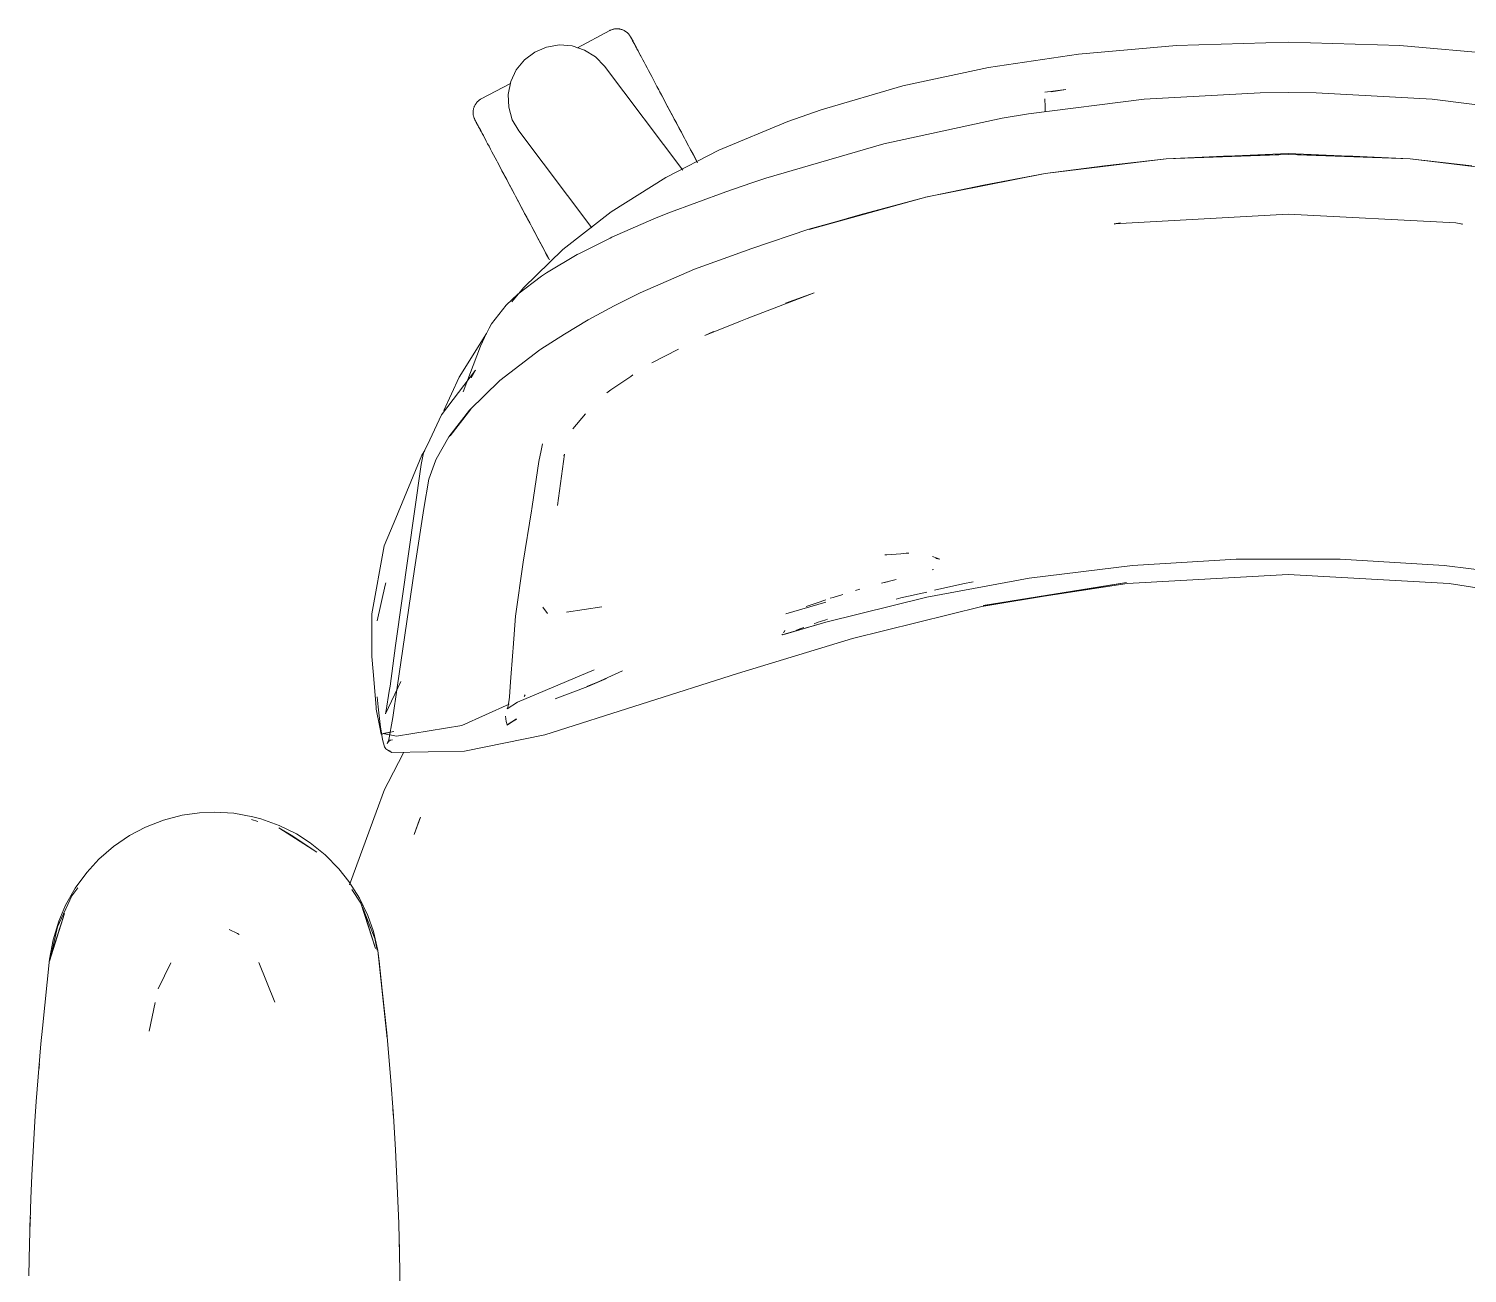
# Model space of a CAD drawing. Header units: millimetres. Extents: x 155927 to 295199, y -4084 to 97293.
# Drawn here: x 157575.3 to 157950.4, y 24274.1 to 24598.7 of the extents above; entities that cross this region are included whole.
import ezdxf

# ---------------------------------------------------------------- set-up
doc = ezdxf.new("R2010")
doc.units = ezdxf.units.MM
doc.header["$MEASUREMENT"] = 0
doc.layers.add('G-IMPT', color=8, linetype='CONTINUOUS', lineweight=9)
doc.layers.add('I-FURN', color=8, linetype='CONTINUOUS', lineweight=9)

msp = doc.modelspace()

# ---------------------------------------------------------------- linework, layer by layer
at = {"layer": 'G-IMPT'}
for p, q in [((157848.96, 24592.03), (157825.54, 24588.54)), ((157874.53, 24594.29), (157848.96, 24592.03)), ((157903.67, 24595.14), (157874.53, 24594.29)), ((157932.82, 24594.29), (157903.67, 24595.14)), ((157958.39, 24592.03), (157932.82, 24594.29)), ((157803.18, 24583.73), (157825.54, 24588.54)), ((157781.94, 24577.55), (157803.18, 24583.73)), ((157866.16, 24580.3), (157835.99, 24576.48)), ((157840.23, 24580.37), (157840.3, 24578.28)), ((157840.23, 24580.37), (157840.23, 24580.26)), ((157840.26, 24582.13), (157845.67, 24582.78)), ((157841.91, 24582.21), (157845.67, 24582.78)), ((157896.36, 24581.91), (157866.16, 24580.3)), ((157896.36, 24581.91), (157903.67, 24582.01)), ((157910.99, 24581.91), (157903.67, 24582.01)), ((157910.99, 24581.91), (157941.19, 24580.3)), ((157941.19, 24580.3), (157971.36, 24576.48)), ((157773.2, 24574.48), (157781.94, 24577.55)), ((157840.35, 24577.03), (157840.3, 24578.28)), ((157773.2, 24574.48), (157755.23, 24566.96)), ((157829.07, 24575.3), (157798.28, 24568.63)), ((157835.99, 24576.48), (157829.07, 24575.3)), ((157755.23, 24566.96), (157741.45, 24559.87)), ((157767.45, 24559.69), (157798.28, 24568.63)), ((157903.67, 24566.1), (157871.86, 24564.77)), ((157871.9, 24564.73), (157903.67, 24565.87)), ((157871.9, 24564.73), (157886.79, 24565.41)), ((157886.79, 24565.41), (157903.67, 24565.87)), ((157935.49, 24564.77), (157903.67, 24566.1)), ((157920.56, 24565.41), (157903.67, 24565.87)), ((157935.45, 24564.73), (157903.67, 24565.87)), ((157920.56, 24565.41), (157935.45, 24564.73)), ((157871.86, 24564.77), (157840.27, 24560.94)), ((157871.9, 24564.73), (157840.34, 24560.95)), ((157855.82, 24562.89), (157840.34, 24560.95)), ((157855.82, 24562.89), (157871.9, 24564.73)), ((157935.45, 24564.73), (157967, 24560.95)), ((157935.45, 24564.73), (157951.53, 24562.89)), ((157935.49, 24564.77), (157967.08, 24560.94)), ((157741.45, 24559.87), (157727.16, 24550.9)), ((157757.02, 24556.15), (157763.85, 24558.49)), ((157767.45, 24559.69), (157763.85, 24558.49)), ((157840.34, 24560.95), (157809.1, 24554.73)), ((157809.1, 24554.73), (157840.27, 24560.94)), ((157809.22, 24554.77), (157824.24, 24557.85)), ((157840.34, 24560.95), (157824.24, 24557.85)), ((157757.02, 24556.15), (157741.95, 24550.55)), ((157809.22, 24554.77), (157778.72, 24546.39)), ((157809.22, 24554.77), (157778.81, 24546.35)), ((157791.97, 24550.12), (157809.22, 24554.77)), ((157727.16, 24550.9), (157714.56, 24541.09)), ((157738.27, 24549.07), (157741.95, 24550.55)), ((157903.67, 24550.28), (157858.33, 24547.78)), ((157903.67, 24550.33), (157947.4, 24548.01)), ((157903.67, 24550.28), (157947.4, 24548.01)), ((157727.31, 24544.3), (157738.27, 24549.07)), ((157791.97, 24550.12), (157778.81, 24546.35)), ((157858.33, 24547.78), (157859.95, 24548.01)), ((157858.4, 24547.73), (157858.64, 24547.77)), ((157859.95, 24548.01), (157858.64, 24547.77)), ((157947.4, 24548.01), (157949.18, 24547.74)), ((157947.4, 24548.01), (157948.71, 24547.77)), ((157948.95, 24547.73), (157948.71, 24547.77)), ((157718.86, 24540.08), (157726.87, 24544.08)), ((157727.31, 24544.3), (157726.87, 24544.08)), ((157763.8, 24541.38), (157778.72, 24546.39)), ((157704.26, 24531.13), (157714.56, 24541.09)), ((157718.26, 24539.77), (157710.26, 24535.04)), ((157718.86, 24540.08), (157718.26, 24539.77)), ((157763.8, 24541.38), (157748.92, 24535.92)), ((157748.92, 24535.92), (157734.7, 24529.75)), ((157702.84, 24529.46), (157708.97, 24534.18)), ((157708.97, 24534.18), (157710.26, 24535.04)), ((157699.82, 24526.57), (157702.84, 24529.46)), ((157704.26, 24531.13), (157701.26, 24527.46)), ((157727.97, 24526.36), (157734.7, 24529.75)), ((157780.06, 24529.79), (157762.61, 24523.08)), ((157780.06, 24529.79), (157772.63, 24527.07)), ((157695.96, 24521.7), (157699.82, 24526.57)), ((157727.97, 24526.36), (157721.18, 24522.79)), ((157695.34, 24520.57), (157694.17, 24518.13)), ((157695.96, 24521.7), (157695.34, 24520.57)), ((157714.95, 24519.02), (157721.18, 24522.79)), ((157760.88, 24522.42), (157751.56, 24518.69)), ((157762.61, 24523.08), (157760.88, 24522.42)), ((157687.53, 24507.76), (157694.65, 24519.21)), ((157694.17, 24518.13), (157693.09, 24515.9)), ((157714.95, 24519.02), (157708.85, 24515.14)), ((157751.56, 24518.69), (157753.8, 24519.69)), ((157688.58, 24504), (157693.09, 24515.9)), ((157698.16, 24506.95), (157708.6, 24514.97)), ((157708.85, 24515.14), (157708.6, 24514.97)), ((157737.72, 24511.52), (157744.69, 24515.06)), ((157691.82, 24509.65), (157682.88, 24497.95)), ((157691.82, 24509.65), (157690.66, 24507.62)), ((157683.55, 24499.13), (157687.53, 24507.76)), ((157698.16, 24506.95), (157690.26, 24499.21)), ((157727.11, 24504.49), (157732.25, 24507.99)), ((157732.25, 24507.99), (157732.82, 24508.38)), ((157727.11, 24504.49), (157726.01, 24503.74)), ((157679.84, 24491.43), (157682.88, 24497.95)), ((157684.84, 24492.25), (157690.26, 24499.21)), ((157690.56, 24499.42), (157685.17, 24492.47)), ((157690.56, 24499.42), (157687.76, 24495.85)), ((157720.48, 24498.22), (157717.14, 24494.31)), ((157685.17, 24492.47), (157687.76, 24495.85)), ((157679.84, 24491.43), (157678.27, 24488.06)), ((157684.84, 24492.25), (157681.55, 24486.41)), ((157709.28, 24490.41), (157708.82, 24488.24)), ((157677.78, 24487.5), (157670.99, 24471.05)), ((157677.62, 24485.07), (157678.27, 24488.06)), ((157678.55, 24488.67), (157677.78, 24487.5)), ((157708.82, 24488.24), (157708.4, 24486.26)), ((157713.2, 24474.37), (157714.98, 24487.72)), ((157714.98, 24487.72), (157714.84, 24487.25)), ((157670.95, 24437.85), (157677.62, 24485.07)), ((157679.59, 24481.2), (157681.34, 24485.99)), ((157681.55, 24486.41), (157681.34, 24485.99)), ((157706.52, 24474.07), (157708.33, 24485.79)), ((157708.33, 24485.79), (157708.4, 24486.26)), ((157679.59, 24481.2), (157678.29, 24473.53)), ((157675.89, 24457.76), (157678.29, 24473.53)), ((157704.23, 24459.59), (157706.35, 24472.95)), ((157706.35, 24472.95), (157706.43, 24473.46)), ((157706.52, 24474.07), (157706.43, 24473.46)), ((157670.99, 24471.05), (157669.6, 24467.69)), ((157668, 24463.83), (157669.6, 24467.69)), ((157664.76, 24446.13), (157668, 24463.83)), ((157798.99, 24461.49), (157798.51, 24461.46)), ((157802.7, 24461.77), (157798.99, 24461.49)), ((157802.7, 24461.77), (157804.07, 24461.87)), ((157804.77, 24461.87), (157804.07, 24461.87)), ((157812.86, 24460.34), (157810.91, 24461.02)), ((157812.86, 24460.34), (157811.81, 24460.55)), ((157890.11, 24460.33), (157863.04, 24458.68)), ((157917.23, 24460.33), (157890.11, 24460.33)), ((157917.23, 24460.33), (157944.31, 24458.68)), ((157671.34, 24426.89), (157675.89, 24457.76)), ((157704.23, 24459.59), (157702.2, 24445.52)), ((157811.18, 24457.67), (157810.85, 24457.53)), ((157811.18, 24457.64), (157810.85, 24457.53)), ((157836.12, 24455.38), (157863.04, 24458.68)), ((157971.22, 24455.38), (157944.31, 24458.68)), ((157666.17, 24444.27), (157668.22, 24453.57)), ((157668.22, 24453.57), (157668.37, 24454.15)), ((157797.64, 24454.07), (157801.5, 24455.07)), ((157797.64, 24454.07), (157799.17, 24454.46)), ((157809.46, 24450.45), (157836.12, 24455.38)), ((157818.87, 24453.93), (157811.45, 24452.22)), ((157821.5, 24454.4), (157818.87, 24453.93)), ((157823.77, 24447.99), (157861.51, 24454.24)), ((157861.51, 24454.24), (157824.15, 24448.25)), ((157861.69, 24453.98), (157824.15, 24448.25)), ((157861.69, 24453.98), (157903.67, 24456.34)), ((157945.66, 24453.98), (157903.67, 24456.34)), ((157983.58, 24447.99), (157945.66, 24453.98)), ((157783.14, 24449.1), (157772.71, 24446.06)), ((157780.84, 24448.99), (157780.12, 24448.73)), ((157780.84, 24448.99), (157783.15, 24449.76)), ((157809.46, 24450.45), (157783.14, 24443.9)), ((157784.28, 24450.14), (157785.06, 24450.38)), ((157785.06, 24450.38), (157787.55, 24451.17)), ((157790.85, 24452.16), (157791.97, 24452.49)), ((157802.72, 24450.22), (157801.44, 24449.88)), ((157809.47, 24451.77), (157802.72, 24450.22)), ((157664.76, 24446.13), (157664.74, 24439.16)), ((157702.19, 24445.44), (157701.57, 24437.2)), ((157702.19, 24445.44), (157702.2, 24445.52)), ((157710.58, 24446.18), (157709.3, 24447.82)), ((157715.53, 24446.53), (157724.69, 24447.93)), ((157715.53, 24446.53), (157715.88, 24446.58)), ((157777.96, 24447.97), (157780.12, 24448.73)), ((157790.09, 24439.67), (157823.77, 24447.99)), ((157783.14, 24443.9), (157771.92, 24440.63)), ((157772.46, 24441.72), (157772.07, 24441.11)), ((157772.46, 24441.72), (157772.31, 24441.51)), ((157783.14, 24443.9), (157772.32, 24440.79)), ((157783.14, 24443.9), (157772.61, 24440.84)), ((157776.39, 24442.18), (157775.32, 24441.78)), ((157777.36, 24442.52), (157776.39, 24442.18)), ((157780.11, 24443.51), (157780.91, 24443.8)), ((157783.14, 24444.53), (157780.91, 24443.8)), ((157783.14, 24444.53), (157783.6, 24444.68)), ((157664.74, 24439.16), (157664.74, 24434.99)), ((157670.95, 24437.85), (157669.51, 24427.19)), ((157790.09, 24439.67), (157760.11, 24430.49)), ((157771.92, 24440.63), (157771.67, 24440.77)), ((157772.61, 24440.84), (157772.32, 24440.79)), ((157665.08, 24431.04), (157664.74, 24434.99)), ((157701.5, 24436.21), (157700.94, 24428.35)), ((157701.57, 24437.2), (157701.5, 24436.21)), ((157665.88, 24421.71), (157665.08, 24431.04)), ((157702.72, 24423.04), (157722.7, 24431.48)), ((157760.11, 24430.49), (157709.87, 24414.5)), ((157723.44, 24428.2), (157730.15, 24431.25)), ((157668.32, 24420.01), (157672.31, 24428.41)), ((157669.29, 24425.89), (157669.51, 24427.19)), ((157670.23, 24419.04), (157671.34, 24426.89)), ((157700.94, 24428.35), (157700.64, 24424.48)), ((157721.06, 24427.18), (157712.59, 24423.93)), ((157725.96, 24429.2), (157720.85, 24427.17)), ((157720.85, 24427.17), (157725.97, 24429.2)), ((157721.06, 24427.18), (157725.96, 24429.2)), ((157666.4, 24421.88), (157666.19, 24424.47)), ((157669.29, 24425.89), (157668.46, 24420.87)), ((157700.05, 24421.28), (157702.72, 24423.04)), ((157700.64, 24424.4), (157700.34, 24422.02)), ((157700.64, 24424.4), (157700.64, 24424.48)), ((157704.44, 24424.49), (157704.71, 24424.93)), ((157665.88, 24421.71), (157665.92, 24421.24)), ((157665.92, 24421.24), (157666.74, 24416.99)), ((157666.92, 24417.2), (157666.4, 24421.88)), ((157668.32, 24420.01), (157668.46, 24420.87)), ((157669.12, 24412.77), (157670.23, 24419.04)), ((157688.22, 24416.94), (157700.57, 24422.55)), ((157699.58, 24419.37), (157699.75, 24418.01)), ((157700.34, 24422), (157700.05, 24421.28)), ((157700.34, 24422), (157700.34, 24422.02)), ((157666.74, 24416.99), (157667.18, 24414.67)), ((157666.99, 24416.58), (157666.92, 24417.2)), ((157666.99, 24416.58), (157667.53, 24413.3)), ((157670.46, 24415.4), (157667.18, 24414.67)), ((157670.46, 24415.4), (157667.59, 24414.91)), ((157688.22, 24416.94), (157671.17, 24414.22)), ((157699.75, 24418.01), (157700.02, 24417.14)), ((157702.51, 24418.67), (157700.02, 24417.14)), ((157700.02, 24417.14), (157702.49, 24418.63)), ((157700.04, 24417.08), (157700.02, 24417.14)), ((157700.04, 24417.08), (157702.51, 24418.67)), ((157668.08, 24411.44), (157667.53, 24413.3)), ((157667.59, 24414.91), (157671.17, 24414.22)), ((157669.29, 24413.39), (157668.73, 24412.29)), ((157669.12, 24412.79), (157668.73, 24412.29)), ((157669.29, 24413.39), (157669.12, 24412.77)), ((157669.12, 24412.79), (157669.66, 24413.11)), ((157670.16, 24413.19), (157669.66, 24413.11)), ((157688.92, 24410.31), (157709.87, 24414.5)), ((157668.08, 24411.44), (157668.4, 24410.9)), ((157668.4, 24410.9), (157668.9, 24410.53)), ((157669.93, 24409.92), (157668.9, 24410.53)), ((157669.52, 24410.4), (157668.9, 24410.53)), ((157668.9, 24410.53), (157668.97, 24410.51)), ((157669.52, 24410.4), (157668.97, 24410.51)), ((157673.12, 24409.99), (157668.98, 24402.08)), ((157688.92, 24410.31), (157669.93, 24409.92)), ((157665.86, 24394.35), (157668.05, 24400.32)), ((157668.98, 24402.08), (157668.05, 24400.32)), ((157615.35, 24393.55), (157610.48, 24392.29)), ((157615.35, 24393.55), (157619.86, 24394.2)), ((157623.71, 24394.37), (157619.86, 24394.2)), ((157623.71, 24394.37), (157628.75, 24394.07)), ((157628.75, 24394.07), (157633.7, 24393.19)), ((157633.7, 24393.19), (157635.82, 24392.63)), ((157658.92, 24375.41), (157665.86, 24394.35)), ((157677.46, 24393.05), (157675.82, 24388.58)), ((157677.46, 24393.05), (157677.2, 24392.46)), ((157601.6, 24388.26), (157605.77, 24390.45)), ((157605.77, 24390.45), (157610.48, 24392.29)), ((157635.05, 24391.93), (157633.36, 24392.45)), ((157640.6, 24390.92), (157635.82, 24392.63)), ((157640.5, 24390.27), (157644.18, 24388.11)), ((157640.5, 24390.27), (157650.45, 24383.95)), ((157640.6, 24390.92), (157645.11, 24388.68)), ((157675.82, 24388.58), (157677.2, 24392.46)), ((157597.44, 24385.43), (157593.6, 24382.11)), ((157601.6, 24388.26), (157597.44, 24385.43)), ((157644.18, 24388.11), (157650.45, 24383.95)), ((157645.11, 24388.68), (157648.65, 24386.41)), ((157652.63, 24383.22), (157648.65, 24386.41)), ((157590.44, 24378.67), (157593.6, 24382.11)), ((157652.63, 24383.22), (157656.18, 24379.62)), ((157590.44, 24378.67), (157587.44, 24374.59)), ((157656.18, 24379.62), (157658.8, 24376.31)), ((157584.93, 24370.15), (157587.44, 24374.59)), ((157588.13, 24374.63), (157586.54, 24372.52)), ((157661.53, 24371.98), (157658.8, 24376.31)), ((157661.92, 24370.66), (157659.5, 24374.24)), ((157582.8, 24364.46), (157586.54, 24372.52)), ((157661.53, 24371.98), (157663.72, 24367.4)), ((157662.2, 24369.95), (157661.92, 24370.66)), ((157661.92, 24370.66), (157662.83, 24367.95)), ((157661.92, 24370.66), (157665.74, 24358.81)), ((157580.76, 24355.49), (157584.59, 24367.95)), ((157584.59, 24367.95), (157581.67, 24358.81)), ((157584.93, 24370.15), (157583.12, 24365.91)), ((157665.53, 24361.44), (157662.33, 24369.62)), ((157662.83, 24367.95), (157665.74, 24358.81)), ((157663.72, 24367.4), (157665.17, 24363.27)), ((157582.8, 24364.46), (157580.88, 24356.06)), ((157583.12, 24365.91), (157581.65, 24361.05)), ((157627.53, 24363.75), (157629.76, 24362.74)), ((157629.76, 24362.74), (157630.21, 24362.44)), ((157666.32, 24358.31), (157665.17, 24363.27)), ((157580.76, 24356), (157581.65, 24361.05)), ((157666.11, 24358.38), (157665.53, 24361.44)), ((157578.85, 24338.08), (157580.76, 24356)), ((157580.76, 24355.49), (157581.67, 24358.81)), ((157666.32, 24358.31), (157668.78, 24335.35)), ((157666.32, 24358.31), (157666.66, 24355.49)), ((157666.32, 24358.31), (157668.68, 24336.87)), ((157668.78, 24335.35), (157666.66, 24355.49)), ((157612.33, 24355.12), (157609.06, 24348.34)), ((157639.43, 24344.79), (157635.28, 24355.21)), ((157606.72, 24337.29), (157608.3, 24344.72)), ((157578.5, 24333.95), (157578.85, 24338.08)), ((157668.68, 24336.87), (157669.66, 24325.47)), ((157577.26, 24318.89), (157578.5, 24333.95)), ((157577.91, 24327.07), (157578.08, 24328.75)), ((157670.39, 24315.19), (157669.66, 24325.47)), ((157577.26, 24318.89), (157576.93, 24313.8)), ((157670.25, 24317.23), (157670.12, 24318.65)), ((157670.25, 24317.23), (157670.34, 24315.33)), ((157670.39, 24315.19), (157670.95, 24306.32)), ((157576.93, 24313.8), (157576.12, 24299.66)), ((157671.49, 24295.01), (157670.95, 24306.32)), ((157575.87, 24293.64), (157576.12, 24299.66)), ((157575.87, 24293.64), (157575.48, 24281.88)), ((157671.49, 24295.01), (157671.79, 24287.13)), ((157575.73, 24288.75), (157575.62, 24286.82)), ((157575.62, 24286.82), (157575.6, 24285.32)), ((157672.08, 24274.82), (157671.79, 24287.13)), ((157575.31, 24273.46), (157575.48, 24281.88)), ((157671.94, 24281.6), (157671.94, 24279.52)), ((157672.08, 24274.82), (157672.15, 24269.35))]:
    msp.add_line(p, q, dxfattribs=at)
at = {"layer": 'I-FURN'}
for p, q in [((157726.79, 24598.18), (157718.38, 24593.71)), ((157726.79, 24598.18), (157726.94, 24598.25)), ((157726.94, 24598.25), (157727.08, 24598.32)), ((157727.08, 24598.32), (157727.23, 24598.38)), ((157727.23, 24598.38), (157727.38, 24598.43)), ((157727.38, 24598.43), (157727.54, 24598.48)), ((157727.54, 24598.48), (157727.69, 24598.53)), ((157727.69, 24598.53), (157727.85, 24598.56)), ((157727.85, 24598.56), (157728.01, 24598.59)), ((157728.01, 24598.59), (157728.17, 24598.62)), ((157728.17, 24598.62), (157728.33, 24598.63)), ((157728.33, 24598.63), (157728.49, 24598.65)), ((157728.49, 24598.65), (157728.65, 24598.65)), ((157728.65, 24598.65), (157728.81, 24598.65)), ((157728.81, 24598.65), (157728.97, 24598.64)), ((157728.97, 24598.64), (157729.13, 24598.63)), ((157729.13, 24598.63), (157729.29, 24598.6)), ((157729.29, 24598.6), (157729.45, 24598.58)), ((157729.45, 24598.58), (157729.61, 24598.54)), ((157729.61, 24598.54), (157729.77, 24598.5)), ((157729.77, 24598.5), (157729.92, 24598.46)), ((157729.92, 24598.46), (157730.07, 24598.4)), ((157730.07, 24598.4), (157730.22, 24598.35)), ((157730.22, 24598.35), (157730.37, 24598.28)), ((157730.37, 24598.28), (157730.52, 24598.21)), ((157730.52, 24598.21), (157730.66, 24598.13)), ((157730.66, 24598.13), (157730.8, 24598.05)), ((157730.8, 24598.05), (157730.93, 24597.97)), ((157730.93, 24597.97), (157731.06, 24597.87)), ((157731.06, 24597.87), (157731.19, 24597.78)), ((157731.19, 24597.78), (157731.32, 24597.67)), ((157731.32, 24597.67), (157731.44, 24597.57)), ((157731.44, 24597.57), (157731.55, 24597.45)), ((157731.55, 24597.45), (157731.66, 24597.34)), ((157731.66, 24597.34), (157731.77, 24597.21)), ((157731.77, 24597.21), (157731.87, 24597.09)), ((157731.87, 24597.09), (157731.97, 24596.96)), ((157731.97, 24596.96), (157732.06, 24596.83)), ((157732.06, 24596.83), (157732.14, 24596.69)), ((157732.14, 24596.69), (157732.22, 24596.55)), ((157732.22, 24596.55), (157732.24, 24596.51)), ((157732.24, 24596.51), (157732.25, 24596.49)), ((157732.25, 24596.51), (157732.24, 24596.51)), ((157732.27, 24596.46), (157732.25, 24596.51)), ((157732.25, 24596.49), (157732.29, 24596.43)), ((157732.31, 24596.38), (157732.27, 24596.46)), ((157732.29, 24596.43), (157732.34, 24596.33)), ((157732.38, 24596.26), (157732.31, 24596.38)), ((157732.34, 24596.33), (157732.41, 24596.19)), ((157732.46, 24596.1), (157732.38, 24596.26)), ((157732.41, 24596.19), (157732.51, 24596.01)), ((157732.57, 24595.9), (157732.46, 24596.1)), ((157732.51, 24596.01), (157732.63, 24595.79)), ((157732.7, 24595.66), (157732.57, 24595.9)), ((157732.63, 24595.79), (157732.76, 24595.53)), ((157732.85, 24595.38), (157732.7, 24595.66)), ((157732.76, 24595.53), (157732.92, 24595.24)), ((157733.02, 24595.06), (157732.85, 24595.38)), ((157704.54, 24590.52), (157707.24, 24592.55)), ((157707.24, 24592.55), (157710.34, 24593.88)), ((157710.34, 24593.88), (157713.67, 24594.42)), ((157713.67, 24594.42), (157717.03, 24594.16)), ((157717.03, 24594.16), (157720.23, 24593.09)), ((157720.23, 24593.09), (157723.08, 24591.29)), ((157732.92, 24595.24), (157733.1, 24594.9)), ((157733.21, 24594.7), (157733.02, 24595.06)), ((157733.1, 24594.9), (157733.3, 24594.53)), ((157733.41, 24594.31), (157733.21, 24594.7)), ((157733.3, 24594.53), (157733.52, 24594.12)), ((157733.64, 24593.88), (157733.41, 24594.31)), ((157733.52, 24594.12), (157733.75, 24593.67)), ((157733.89, 24593.42), (157733.64, 24593.88)), ((157733.75, 24593.67), (157734.01, 24593.19)), ((157734.16, 24592.91), (157733.89, 24593.42)), ((157734.01, 24593.19), (157734.29, 24592.67)), ((157734.44, 24592.38), (157734.16, 24592.91)), ((157734.29, 24592.67), (157734.58, 24592.12)), ((157734.74, 24591.81), (157734.44, 24592.38)), ((157734.58, 24592.12), (157734.89, 24591.54)), ((157735.06, 24591.21), (157734.74, 24591.81)), ((157700.97, 24584.86), (157702.41, 24587.91)), ((157702.41, 24587.91), (157704.54, 24590.52)), ((157723.08, 24591.29), (157725.42, 24588.86)), ((157725.42, 24588.86), (157745.82, 24561.8)), ((157735.4, 24590.57), (157735.06, 24591.21)), ((157735.75, 24589.91), (157735.4, 24590.57)), ((157736.12, 24589.22), (157735.75, 24589.91)), ((157736.51, 24588.49), (157736.12, 24589.22)), ((157736.91, 24587.74), (157736.51, 24588.49)), ((157737.32, 24586.97), (157736.91, 24587.74)), ((157700.88, 24584.4), (157693.29, 24580.37)), ((157700.3, 24581.55), (157700.97, 24584.86)), ((157737.74, 24586.17), (157737.32, 24586.97)), ((157738.18, 24585.34), (157737.74, 24586.17)), ((157738.63, 24584.5), (157738.18, 24585.34)), ((157739.09, 24583.63), (157738.63, 24584.5)), ((157692.98, 24580.18), (157693.12, 24580.27)), ((157693.12, 24580.27), (157693.26, 24580.35)), ((157693.26, 24580.35), (157693.29, 24580.37)), ((157700.44, 24578.18), (157700.3, 24581.55)), ((157739.57, 24582.74), (157739.09, 24583.63)), ((157740.05, 24581.84), (157739.57, 24582.74)), ((157739.79, 24582.33), (157740.27, 24581.41)), ((157740.54, 24580.91), (157740.05, 24581.84)), ((157740.27, 24581.41), (157740.77, 24580.48)), ((157741.04, 24579.98), (157740.54, 24580.91)), ((157740.77, 24580.48), (157741.27, 24579.54)), ((157691.16, 24576.93), (157691.17, 24577.1)), ((157691.16, 24576.77), (157691.16, 24576.93)), ((157691.16, 24576.61), (157691.16, 24576.77)), ((157691.17, 24576.45), (157691.16, 24576.61)), ((157691.17, 24577.1), (157691.18, 24577.26)), ((157691.18, 24577.26), (157691.2, 24577.42)), ((157691.2, 24577.42), (157691.23, 24577.57)), ((157691.23, 24577.57), (157691.26, 24577.73)), ((157691.26, 24577.73), (157691.3, 24577.89)), ((157691.3, 24577.89), (157691.35, 24578.04)), ((157691.35, 24578.04), (157691.4, 24578.2)), ((157691.4, 24578.2), (157691.46, 24578.35)), ((157691.46, 24578.35), (157691.53, 24578.49)), ((157691.53, 24578.49), (157691.6, 24578.64)), ((157691.6, 24578.64), (157691.67, 24578.78)), ((157691.67, 24578.78), (157691.75, 24578.92)), ((157691.75, 24578.92), (157691.84, 24579.06)), ((157691.84, 24579.06), (157691.93, 24579.19)), ((157691.93, 24579.19), (157692.03, 24579.32)), ((157692.03, 24579.32), (157692.13, 24579.44)), ((157692.13, 24579.44), (157692.24, 24579.56)), ((157692.24, 24579.56), (157692.35, 24579.68)), ((157692.35, 24579.68), (157692.47, 24579.79)), ((157692.47, 24579.79), (157692.59, 24579.89)), ((157692.59, 24579.89), (157692.72, 24579.99)), ((157692.72, 24579.99), (157692.85, 24580.09)), ((157692.85, 24580.09), (157692.98, 24580.18)), ((157701.38, 24574.94), (157700.44, 24578.18)), ((157741.54, 24579.02), (157741.04, 24579.98)), ((157741.27, 24579.54), (157741.78, 24578.58)), ((157742.05, 24578.06), (157741.54, 24579.02)), ((157741.78, 24578.58), (157742.29, 24577.61)), ((157742.57, 24577.09), (157742.05, 24578.06)), ((157742.29, 24577.61), (157742.81, 24576.63)), ((157743.1, 24576.1), (157742.57, 24577.09)), ((157742.81, 24576.63), (157743.34, 24575.65)), ((157691.19, 24576.29), (157691.17, 24576.45)), ((157691.21, 24576.13), (157691.19, 24576.29)), ((157691.24, 24575.97), (157691.21, 24576.13)), ((157691.28, 24575.82), (157691.24, 24575.97)), ((157691.32, 24575.66), (157691.28, 24575.82)), ((157691.37, 24575.51), (157691.32, 24575.66)), ((157691.43, 24575.36), (157691.37, 24575.51)), ((157691.49, 24575.21), (157691.43, 24575.36)), ((157691.56, 24575.06), (157691.49, 24575.21)), ((157691.63, 24574.92), (157691.56, 24575.06)), ((157691.63, 24574.91), (157691.63, 24574.92)), ((157691.63, 24574.92), (157691.64, 24574.9)), ((157691.65, 24574.87), (157691.63, 24574.91)), ((157691.64, 24574.9), (157691.67, 24574.84)), ((157691.7, 24574.79), (157691.65, 24574.87)), ((157691.67, 24574.84), (157691.72, 24574.74)), ((157691.76, 24574.66), (157691.7, 24574.79)), ((157691.72, 24574.74), (157691.8, 24574.6)), ((157691.85, 24574.5), (157691.76, 24574.66)), ((157691.8, 24574.6), (157691.89, 24574.42)), ((157691.96, 24574.3), (157691.85, 24574.5)), ((157691.89, 24574.42), (157692.01, 24574.2)), ((157692.08, 24574.06), (157691.96, 24574.3)), ((157692.01, 24574.2), (157692.15, 24573.94)), ((157692.23, 24573.78), (157692.08, 24574.06)), ((157692.15, 24573.94), (157692.31, 24573.64)), ((157692.4, 24573.46), (157692.23, 24573.78)), ((157692.31, 24573.64), (157692.49, 24573.3)), ((157692.59, 24573.11), (157692.4, 24573.46)), ((157692.49, 24573.3), (157692.68, 24572.93)), ((157692.8, 24572.72), (157692.59, 24573.11)), ((157692.68, 24572.93), (157692.9, 24572.52)), ((157703.07, 24572.02), (157701.38, 24574.94)), ((157743.62, 24575.11), (157743.1, 24576.1)), ((157743.34, 24575.65), (157743.87, 24574.65)), ((157744.15, 24574.11), (157743.62, 24575.11)), ((157743.87, 24574.65), (157744.4, 24573.65)), ((157744.69, 24573.11), (157744.15, 24574.11)), ((157744.4, 24573.65), (157744.93, 24572.65)), ((157745.22, 24572.11), (157744.69, 24573.11)), ((157693.03, 24572.29), (157692.8, 24572.72)), ((157692.9, 24572.52), (157693.14, 24572.08)), ((157693.27, 24571.82), (157693.03, 24572.29)), ((157693.14, 24572.08), (157693.4, 24571.59)), ((157693.54, 24571.32), (157693.27, 24571.82)), ((157693.4, 24571.59), (157693.67, 24571.08)), ((157693.83, 24570.78), (157693.54, 24571.32)), ((157693.67, 24571.08), (157693.96, 24570.53)), ((157694.13, 24570.21), (157693.83, 24570.78)), ((157693.96, 24570.53), (157694.27, 24569.94)), ((157694.27, 24569.94), (157694.6, 24569.33)), ((157694.6, 24569.33), (157694.95, 24568.68)), ((157722.15, 24546.71), (157703.07, 24572.02)), ((157744.93, 24572.65), (157745.47, 24571.65)), ((157745.75, 24571.1), (157745.22, 24572.11)), ((157745.47, 24571.65), (157746, 24570.64)), ((157746.29, 24570.1), (157745.75, 24571.1)), ((157746, 24570.64), (157746.53, 24569.64)), ((157746.82, 24569.1), (157746.29, 24570.1)), ((157746.53, 24569.64), (157747.07, 24568.64)), ((157747.35, 24568.1), (157746.82, 24569.1)), ((157694.95, 24568.68), (157695.31, 24568)), ((157695.31, 24568), (157695.68, 24567.29)), ((157695.68, 24567.29), (157696.07, 24566.56)), ((157696.07, 24566.56), (157696.48, 24565.8)), ((157696.48, 24565.8), (157696.9, 24565.01)), ((157747.07, 24568.64), (157747.6, 24567.64)), ((157747.88, 24567.1), (157747.35, 24568.1)), ((157747.6, 24567.64), (157748.12, 24566.65)), ((157748.41, 24566.12), (157747.88, 24567.1)), ((157748.12, 24566.65), (157748.65, 24565.66)), ((157748.93, 24565.14), (157748.41, 24566.12)), ((157748.65, 24565.66), (157749.16, 24564.69)), ((157696.9, 24565.01), (157697.33, 24564.2)), ((157697.33, 24564.2), (157697.77, 24563.36)), ((157698.02, 24562.9), (157697.57, 24563.75)), ((157697.77, 24563.36), (157698.23, 24562.5)), ((157698.48, 24562.03), (157698.02, 24562.9)), ((157698.23, 24562.5), (157698.69, 24561.63)), ((157698.95, 24561.15), (157698.48, 24562.03)), ((157698.69, 24561.63), (157699.17, 24560.73)), ((157749.44, 24564.17), (157748.93, 24565.14)), ((157749.16, 24564.69), (157749.68, 24563.73)), ((157699.43, 24560.24), (157698.95, 24561.15)), ((157699.17, 24560.73), (157699.66, 24559.82)), ((157699.92, 24559.32), (157699.43, 24560.24)), ((157699.66, 24559.82), (157700.15, 24558.89)), ((157700.42, 24558.38), (157699.92, 24559.32)), ((157700.15, 24558.89), (157700.65, 24557.94)), ((157700.93, 24557.43), (157700.42, 24558.38)), ((157700.65, 24557.94), (157701.16, 24556.99)), ((157701.44, 24556.46), (157700.93, 24557.43)), ((157701.16, 24556.99), (157701.68, 24556.02)), ((157701.96, 24555.49), (157701.44, 24556.46)), ((157701.68, 24556.02), (157702.2, 24555.04)), ((157702.48, 24554.51), (157701.96, 24555.49)), ((157702.2, 24555.04), (157702.72, 24554.05)), ((157703.01, 24553.52), (157702.48, 24554.51)), ((157702.72, 24554.05), (157703.25, 24553.06)), ((157703.54, 24552.52), (157703.01, 24553.52)), ((157703.25, 24553.06), (157703.78, 24552.06)), ((157704.07, 24551.52), (157703.54, 24552.52)), ((157703.78, 24552.06), (157704.32, 24551.06)), ((157704.6, 24550.51), (157704.07, 24551.52)), ((157704.32, 24551.06), (157704.85, 24550.05)), ((157705.14, 24549.51), (157704.6, 24550.51)), ((157704.85, 24550.05), (157705.38, 24549.05)), ((157705.67, 24548.5), (157705.14, 24549.51)), ((157705.38, 24549.05), (157705.92, 24548.04)), ((157706.21, 24547.5), (157705.67, 24548.5)), ((157705.92, 24548.04), (157706.45, 24547.04)), ((157706.74, 24546.5), (157706.21, 24547.5)), ((157706.45, 24547.04), (157706.98, 24546.04)), ((157707.27, 24545.51), (157706.74, 24546.5)), ((157706.98, 24546.04), (157707.51, 24545.05)), ((157707.79, 24544.52), (157707.27, 24545.51)), ((157707.51, 24545.05), (157708.03, 24544.07)), ((157708.31, 24543.54), (157707.79, 24544.52)), ((157708.03, 24544.07), (157708.55, 24543.09)), ((157708.83, 24542.57), (157708.31, 24543.54)), ((157708.55, 24543.09), (157709.06, 24542.13)), ((157709.34, 24541.61), (157708.83, 24542.57)), ((157709.06, 24542.13), (157709.57, 24541.18)), ((157709.84, 24540.67), (157709.34, 24541.61)), ((157709.57, 24541.18), (157710.07, 24540.24)), ((157710.33, 24539.74), (157709.84, 24540.67)), ((157710.07, 24540.24), (157710.56, 24539.32)), ((157710.82, 24538.83), (157710.33, 24539.74)), ((157710.56, 24539.32), (157711.04, 24538.41))]:
    msp.add_line(p, q, dxfattribs=at)

doc.saveas('drawing.dxf')
